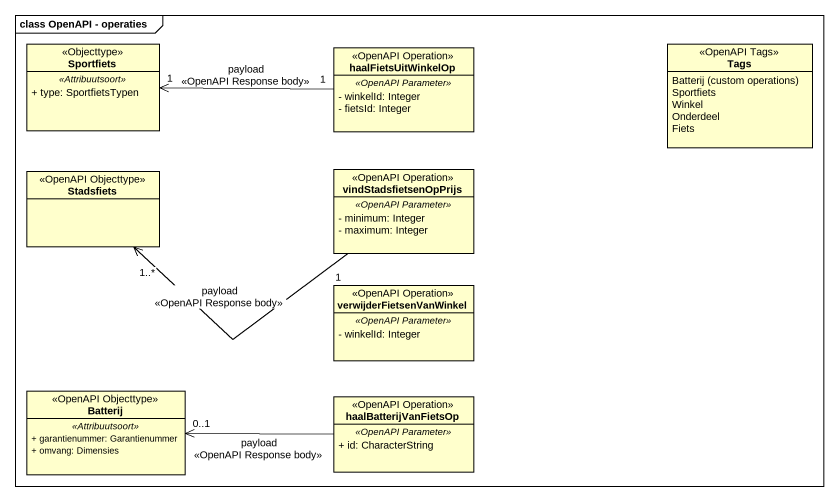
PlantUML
@startuml
mainframe class OpenAPI - operaties
hide circle
hide empty members
skinparam classAttributeIconSize 0
class Sportfiets <<Objecttype>> {
  .. <<Attribuutsoort>> ..
  + type: SportfietsTypen
}
class haalFietsUitWinkelOp <<OpenAPI Operation>> {
  .. <<OpenAPI Parameter>> ..
  - winkelId: Integer
  - fietsId: Integer
}
enum Tags <<OpenAPI Tags>> {
  {field} Batterij (custom operations)
  Sportfiets
  Winkel
  Onderdeel
  Fiets
}
class vindStadsfietsenOpPrijs <<OpenAPI Operation>> {
  .. <<OpenAPI Parameter>> ..
  - minimum: Integer
  - maximum: Integer
}
class Stadsfiets <<OpenAPI Objecttype>>
class verwijderFietsenVanWinkel <<OpenAPI Operation>> {
  .. <<OpenAPI Parameter>> ..
  - winkelId: Integer
}
class Batterij <<OpenAPI Objecttype>> {
  .. <<Attribuutsoort>> ..
  + garantienummer: Garantienummer
  + omvang: Dimensies
}
class haalBatterijVanFietsOp <<OpenAPI Operation>> {
  .. <<OpenAPI Parameter>> ..
  + id: CharacterString
}
haalFietsUitWinkelOp "1" -left-> "1" Sportfiets : payload\n<<OpenAPI Response body>>
vindStadsfietsenOpPrijs "1" -left-> "1..*" Stadsfiets : payload\n<<OpenAPI Response body>>
haalBatterijVanFietsOp -left-> "0..1" Batterij : payload\n<<OpenAPI Response body>>
@enduml
